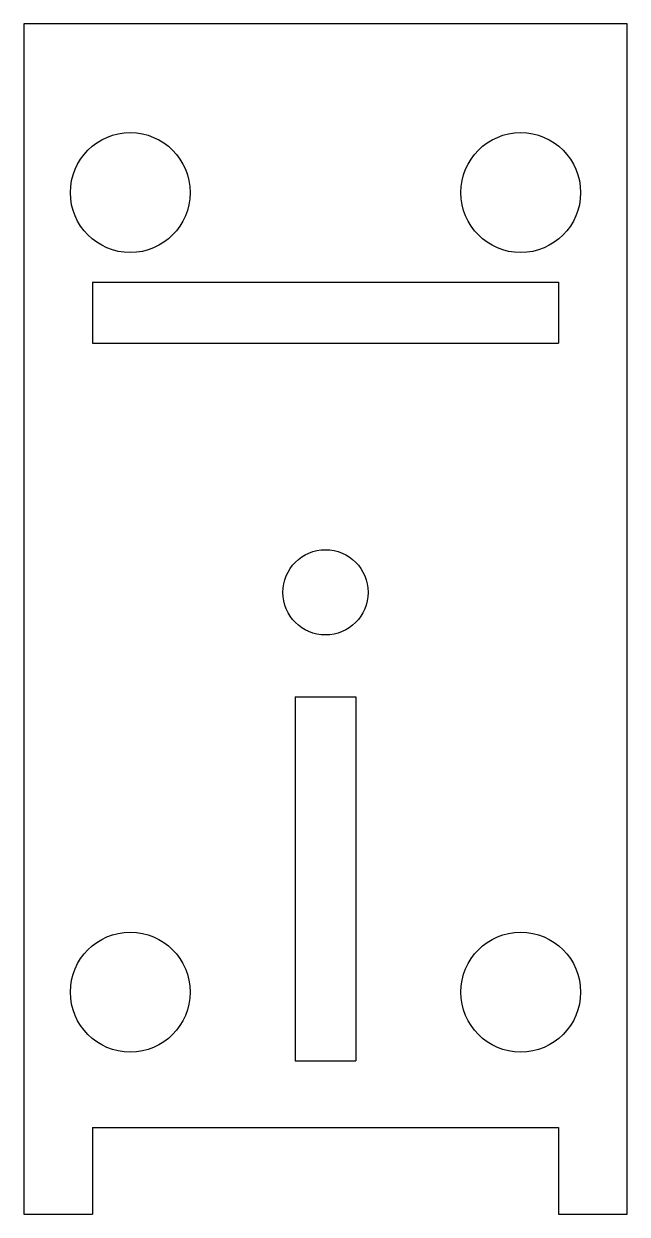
# Model space of a CAD drawing. Header units: millimetres. Extents: x 0 to 68, y 0 to 134.
import ezdxf

# ---------------------------------------------------------------- set-up
doc = ezdxf.new("R2010")
doc.units = ezdxf.units.MM

msp = doc.modelspace()

# ---------------------------------------------------------------- linework, layer by layer
for p, q in [((0, 134), (0, 0)), ((68, 134), (0, 134)), ((68, 0), (68, 134)), ((7.75, 104.9), (7.75, 98.05)), ((7.75, 104.9), (60.25, 104.9)), ((60.25, 104.9), (60.25, 98.05)), ((7.75, 98.05), (60.25, 98.05)), ((30.575, 58.25), (30.575, 17.275)), ((30.575, 58.25), (37.425, 58.25)), ((37.425, 58.25), (37.425, 17.275)), ((30.575, 17.275), (37.425, 17.275)), ((7.75, 9.775), (7.75, 0)), ((7.75, 9.775), (60.25, 9.775)), ((60.25, 9.775), (60.25, 0)), ((0, 0), (7.75, 0)), ((60.25, 0), (68, 0))]:
    msp.add_line(p, q)
for centre, radius in [((12, 115), 6.75), ((56, 115), 6.75), ((34, 70), 4.8), ((12, 25), 6.75), ((56, 25), 6.75)]:
    msp.add_circle(centre, radius)

doc.saveas('drawing.dxf')
